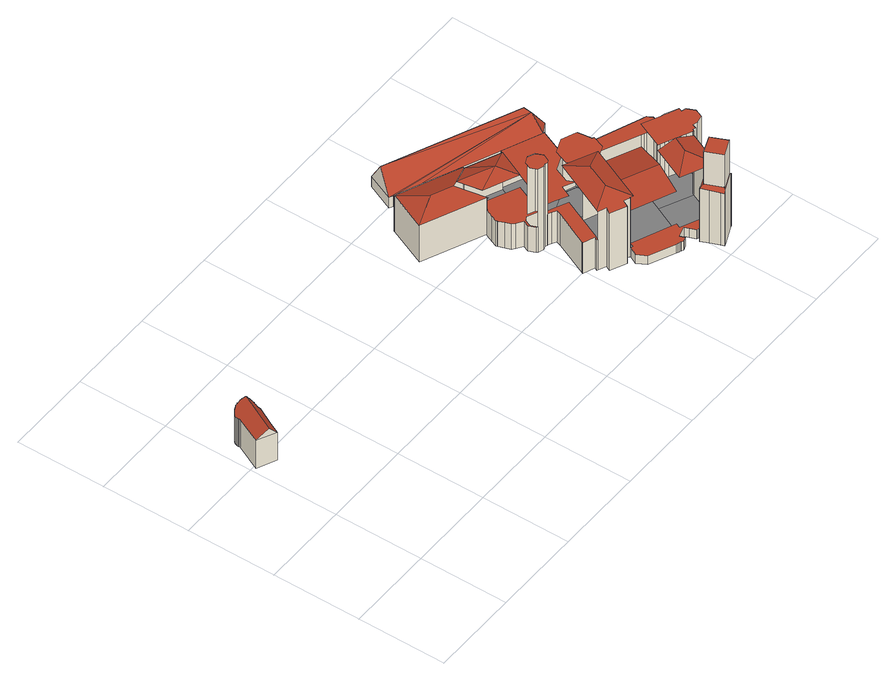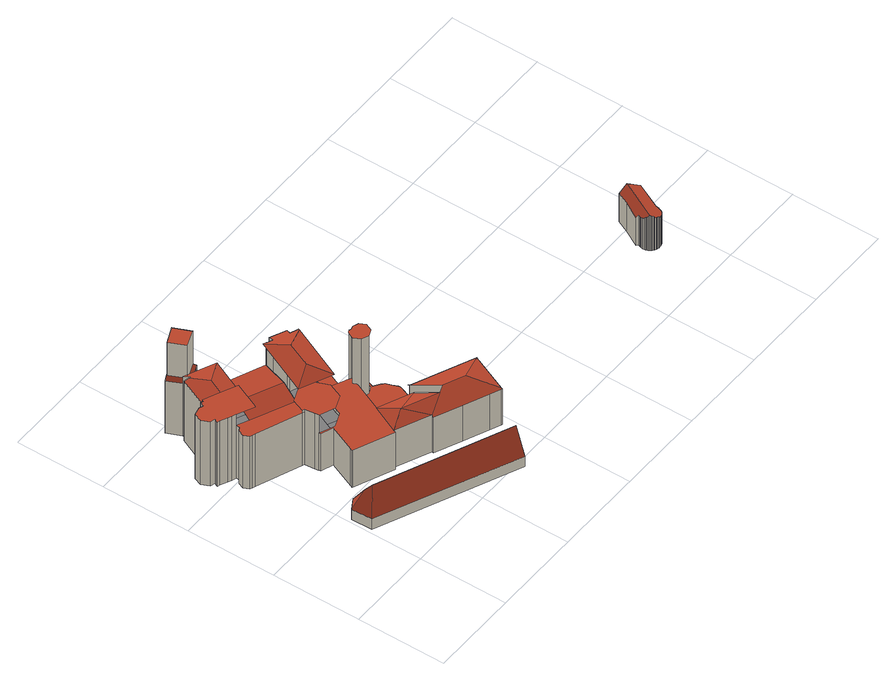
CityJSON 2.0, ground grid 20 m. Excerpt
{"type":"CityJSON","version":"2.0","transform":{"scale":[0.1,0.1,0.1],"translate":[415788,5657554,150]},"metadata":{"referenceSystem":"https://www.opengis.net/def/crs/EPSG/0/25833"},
"CityObjects":{
"building1":{"type":"Building","attributes":{"Dachtyp_tdc":"tdcFreeFormRoof","Gemeindeschluessel":14612000,"Dachneigung":31.44,"QualitaetDacherkennung":41,"Geometrietyp2DReferenz":"3000","measuredHeight":9.42,"function":"31001_9998","roofType":"5000"},"geometry":[{"type":"Solid","lod":"2","boundaries":[[[[0,1,2,3]],[[1,4,5,2]],[[4,6,7,5]],[[6,8,9,7]],[[8,10,11,9]],[[10,12,13,11]],[[12,14,15,13]],[[14,16,17,15]],[[16,18,19,17]],[[18,20,21,19]],[[20,22,23,21]],[[22,24,25,23]],[[24,26,27,25]],[[26,28,29,27]],[[28,30,31,29]],[[30,32,33,31]],[[32,34,35,33]],[[34,36,37,35]],[[36,38,39,37]],[[38,40,41,39]],[[40,42,43,41]],[[42,44,45,43]],[[44,46,47,45]],[[46,48,49,47]],[[48,50,51,49]],[[50,52,53,51]],[[52,54,55,53]],[[54,56,57,55]],[[56,58,59,57]],[[58,60,61,59]],[[60,62,63,61]],[[62,64,65,63]],[[64,66,67,65]],[[66,68,69,67]],[[68,70,71,69]],[[70,72,73,71]],[[72,74,75,73]],[[74,76,77,75]],[[76,78,79,77]],[[78,80,81,79]],[[80,82,81]],[[82,83,84,81]],[[83,85,86,84]],[[85,87,88,86]],[[87,89,90,88]],[[89,91,92,90]],[[91,93,94,92]],[[93,95,96,94]],[[95,97,98,96]],[[97,99,100,98]],[[99,101,102,100]],[[101,103,104,102]],[[103,105,106,104]],[[105,107,108,106]],[[107,109,110,108]],[[109,111,112,110]],[[111,113,114,112]],[[113,0,3,114]],[[78,76,74,72,70,68,66,64,62,60,58,56,54,52,50,48,46,44,42,40,38,36,34,32,30,28,26,24,22,20,18,16,14,12,10,8,6,4,115]],[[0,113,111,109,107,105,103,101,99,97,95,93,91,89,87,85,83,82,80,78,115,1]],[[4,1,115]],[[3,2,5,7,9,11,13,15,17,19,21,23,25,27,29,31,33,35,37,39,41,43,45,47,49,51,53,55,57,59,61,63,65,67,69,71,73,75,77,79,81,84,86,88,90,92,94,96,98,100,102,104,106,108,110,112,114]]]],"semantics":{"surfaces":[{"type":"WallSurface"},{"type":"RoofSurface"},{"type":"GroundSurface"}],"values":[[0,0,0,0,0,0,0,0,0,0,0,0,0,0,0,0,0,0,0,0,0,0,0,0,0,0,0,0,0,0,0,0,0,0,0,0,0,0,0,0,0,0,0,0,0,0,0,0,0,0,0,0,0,0,0,0,0,0,1,1,0,2]]}}]},
"building2":{"type":"Building","attributes":{"name":"Schloss Eckberg","Gemeindeschluessel":14612000,"QualitaetDacherkennung":100,"Geometrietyp2DReferenz":"3000","function":"31001_3031","roofType":"9999"},"children":["building2-1","building2-2","building2-3","building2-4","building2-5","building2-6","building2-7","building2-8","building2-9","building2-10","building2-11","building2-12","building2-13","building2-14","building2-15"]},
"building2-1":{"type":"BuildingPart","attributes":{"Dachtyp_tdc":"tdcLeanToRoof","Dachneigung":0,"QualitaetDacherkennung":100,"Geometrietyp2DReferenz":"3000","measuredHeight":17.29,"roofType":"2100"},"parents":["building2"],"geometry":[{"type":"MultiSurface","lod":"2","boundaries":[[[116,117,118,119,120,121]],[[117,122,123,118]],[[122,124,125,123]],[[124,126,127,125]],[[126,128,129,127]],[[128,130,131,129]],[[130,132,133,131]],[[132,134,135,133]],[[134,136,137,135]],[[136,138,139,137]],[[138,140,141,139]],[[140,142,143,141]],[[142,144,145,143]],[[144,146,147,145]],[[146,148,147]],[[149,150,151,152,146,144,142,140,138,136,134,132,130,128,126,124,122,117,116]],[[119,118,123,125,127,129,131,133,135,137,139,141,143,145,147,153,154,155,156]]],"semantics":{"surfaces":[{"type":"WallSurface"},{"type":"RoofSurface"},{"type":"GroundSurface"}],"values":[0,0,0,0,0,0,0,0,0,0,0,0,0,0,0,1,2]}}]},
"building2-2":{"type":"BuildingPart","attributes":{"Dachtyp_tdc":"tdcHipAndGableRoof","Dachneigung":17.75,"QualitaetDacherkennung":100,"Geometrietyp2DReferenz":"3000","measuredHeight":17.29,"roofType":"5000"},"parents":["building2"],"geometry":[{"type":"MultiSurface","lod":"2","boundaries":[[[148,157,158,147]],[[157,159,160,158]],[[159,161,162,160]],[[161,163,164,162]],[[163,165,166,164]],[[165,167,168,166]],[[169,167,165,163,161,170]],[[161,159,157,148,152,170]],[[152,171,169,170]],[[147,158,160,162,164,166,168,172,173,174,154,153]]],"semantics":{"surfaces":[{"type":"WallSurface"},{"type":"RoofSurface"},{"type":"GroundSurface"}],"values":[0,0,0,0,0,0,1,1,1,2]}}]},
"building2-3":{"type":"BuildingPart","attributes":{"Dachtyp_tdc":"tdcPyramidRoof","Dachneigung":52.44,"QualitaetDacherkennung":100,"Geometrietyp2DReferenz":"3000","measuredHeight":17.66,"roofType":"4000"},"parents":["building2"],"geometry":[{"type":"MultiSurface","lod":"2","boundaries":[[[175,176,177,178]],[[176,179,180,177]],[[179,181,182,180]],[[181,183,184,182]],[[183,185,186,187,188,184]],[[189,190,191,192]],[[190,193,194,191]],[[193,195,194]],[[195,196,197,194]],[[196,198,199,197]],[[198,200,201,199]],[[200,202,203,201]],[[202,175,178,203]],[[189,185,183,181,179,204]],[[196,195,193,190,189,204]],[[198,196,204]],[[179,176,175,202,200,198,204]],[[178,177,180,182,184,188,192,191,194,197,199,201,203]]],"semantics":{"surfaces":[{"type":"WallSurface"},{"type":"RoofSurface"},{"type":"GroundSurface"}],"values":[0,0,0,0,0,0,0,0,0,0,0,0,0,1,1,1,1,2]}}]},
"building2-4":{"type":"BuildingPart","attributes":{"Dachtyp_tdc":"tdcPolyFlatRoof","Dachneigung":0,"QualitaetDacherkennung":100,"Geometrietyp2DReferenz":"3000","measuredHeight":6.79,"roofType":"1000"},"parents":["building2"],"geometry":[{"type":"MultiSurface","lod":"2","boundaries":[[[205,206,207,208]],[[206,209,210,207]],[[209,211,212,210]],[[211,213,214,212]],[[213,215,216,214]],[[215,217,218,216]],[[217,219,220,218]],[[219,221,222,220]],[[221,223,224,222]],[[223,225,226,224]],[[225,227,228,229,226]],[[230,231,232,233,234]],[[231,235,236,232]],[[237,238,235,231,230,239,240,227,225,223,221,219,217,215,213,211,209,206,205]],[[208,207,210,212,214,216,218,220,222,224,226,229,241,242,233,232,236,243,244]]],"semantics":{"surfaces":[{"type":"WallSurface"},{"type":"RoofSurface"},{"type":"GroundSurface"}],"values":[0,0,0,0,0,0,0,0,0,0,0,0,0,1,2]}}]},
"building2-5":{"type":"BuildingPart","attributes":{"Dachtyp_tdc":"tdcLeanToRoof","Dachneigung":0,"QualitaetDacherkennung":100,"Geometrietyp2DReferenz":"3000","measuredHeight":8.89,"roofType":"2100"},"parents":["building2"],"geometry":[{"type":"Solid","lod":"2","boundaries":[[[[245,246,247,248]],[[246,249,250,247]],[[249,251,252,250]],[[251,245,248,252]],[[251,249,246,245]],[[248,247,250,252]]]],"semantics":{"surfaces":[{"type":"WallSurface"},{"type":"RoofSurface"},{"type":"GroundSurface"}],"values":[[0,0,0,0,1,2]]}}]},
"building2-6":{"type":"BuildingPart","attributes":{"Dachtyp_tdc":"tdcGableRoof","Dachneigung":11.2,"QualitaetDacherkennung":100,"Geometrietyp2DReferenz":"3000","measuredHeight":12.48,"roofType":"3100"},"parents":["building2"],"geometry":[{"type":"MultiSurface","lod":"2","boundaries":[[[253,254,255,256,257,258,259,260,261,262]],[[263,264,260,259,265]],[[264,266,261,260]],[[266,267,262,261]],[[264,263,268,269]],[[269,270,271,272,273,267,266,264]]],"semantics":{"surfaces":[{"type":"GroundSurface"},{"type":"WallSurface"},{"type":"RoofSurface"}],"values":[0,1,1,1,2,2]}}]},
"building2-7":{"type":"BuildingPart","attributes":{"Dachtyp_tdc":"tdcPolyFlatRoof","Dachneigung":0,"QualitaetDacherkennung":100,"Geometrietyp2DReferenz":"3000","measuredHeight":2.4,"roofType":"1000"},"parents":["building2"],"geometry":[{"type":"MultiSurface","lod":"2","boundaries":[[[274,275,276,277]],[[275,278,279,276]],[[278,280,281,279]],[[280,282,283,281]],[[282,284,285,283]],[[284,286,287,285]],[[286,288,289,287]],[[288,290,291,289]],[[290,292,293,291]],[[292,294,295,293]],[[294,296,297,295]],[[296,298,299,297]],[[298,300,301,299]],[[300,302,303,301]],[[302,304,305,303]],[[304,306,307,305]],[[306,308,309,307]],[[308,310,311,309]],[[310,312,313,311]],[[312,314,315,316,313]],[[186,274,277,187]],[[186,317,318,319,265,320,314,312,310,308,306,304,302,300,298,296,294,292,290,288,286,284,282,280,278,275,274]],[[277,276,279,281,283,285,287,289,291,293,295,297,299,301,303,305,307,309,311,313,316,321,322,174,173,172,187]]],"semantics":{"surfaces":[{"type":"WallSurface"},{"type":"RoofSurface"},{"type":"GroundSurface"}],"values":[0,0,0,0,0,0,0,0,0,0,0,0,0,0,0,0,0,0,0,0,0,1,2]}}]},
"building2-8":{"type":"BuildingPart","attributes":{"Dachtyp_tdc":"tdcLeanToRoof","Dachneigung":0,"QualitaetDacherkennung":100,"Geometrietyp2DReferenz":"3000","measuredHeight":8.34,"roofType":"2100"},"parents":["building2"],"geometry":[{"type":"MultiSurface","lod":"2","boundaries":[[[323,324,325,326,327,328,329,330,331,332,333,334,335,336,337,338,339]],[[340,341,342,343,344,345,346,347,348,349,350,351,352,353,354,355,356]],[[339,338,341,340]],[[337,336,343,342]],[[336,335,344,343]],[[335,334,345,344]],[[334,333,346,345]],[[333,332,347,346]],[[332,331,348,347]],[[331,330,349,348]],[[330,329,350,349]],[[329,328,351,350]],[[328,327,352,351]]],"semantics":{"surfaces":[{"type":"RoofSurface"},{"type":"GroundSurface"},{"type":"WallSurface"}],"values":[0,1,2,2,2,2,2,2,2,2,2,2,2]}}]},
"building2-9":{"type":"BuildingPart","attributes":{"Dachtyp_tdc":"tdcLeanToRoof","Dachneigung":0,"QualitaetDacherkennung":100,"Geometrietyp2DReferenz":"3000","measuredHeight":14.23,"roofType":"2100"},"parents":["building2"],"geometry":[{"type":"MultiSurface","lod":"2","boundaries":[[[357,358,359,360]],[[358,361,362,359]],[[361,363,364,362]],[[363,365,366,364]],[[365,367,368,366]],[[367,369,370,368]],[[369,371,372,370]],[[371,121,120,372]],[[373,357,360,374]],[[373,375,121,371,369,367,365,363,361,358,357]],[[360,359,362,364,366,368,370,372,120,254,253,374]]],"semantics":{"surfaces":[{"type":"WallSurface"},{"type":"RoofSurface"},{"type":"GroundSurface"}],"values":[0,0,0,0,0,0,0,0,0,1,2]}}]},
"building2-10":{"type":"BuildingPart","attributes":{"Dachtyp_tdc":"tdcHipRoof","Dachneigung":18.61,"QualitaetDacherkennung":100,"Geometrietyp2DReferenz":"3000","measuredHeight":17.23,"roofType":"3200"},"parents":["building2"],"geometry":[{"type":"MultiSurface","lod":"2","boundaries":[[[376,377,378,315,314]],[[377,379,380,378]],[[379,381,382,380]],[[381,383,384,382]],[[383,385,386,384]],[[385,387,337,342,386]],[[388,389,390]],[[391,387,385,383,381,379,377,376,392,393]],[[389,391,393,390]],[[392,388,390,393]],[[394,259,395,315,378,380,382,384,386,342,341,396]]],"semantics":{"surfaces":[{"type":"WallSurface"},{"type":"RoofSurface"},{"type":"GroundSurface"}],"values":[0,0,0,0,0,0,1,1,1,1,2]}}]},
"building2-11":{"type":"BuildingPart","attributes":{"Dachtyp_tdc":"tdcHipAndGableRoof","Dachneigung":20.04,"QualitaetDacherkennung":100,"Geometrietyp2DReferenz":"3000","measuredHeight":11.2,"roofType":"5000"},"parents":["building2"],"geometry":[{"type":"MultiSurface","lod":"2","boundaries":[[[397,398,399,400,401]],[[402,398,403]],[[397,404,405]],[[397,403,398]],[[403,397,405]],[[403,404,402]],[[404,403,405]],[[400,399,234,406]]],"semantics":{"surfaces":[{"type":"WallSurface"},{"type":"RoofSurface"},{"type":"GroundSurface"}],"values":[0,1,0,1,1,1,1,2]}}]},
"building2-12":{"type":"BuildingPart","attributes":{"Dachtyp_tdc":"tdcHipRoof","Dachneigung":20.1,"QualitaetDacherkennung":100,"Geometrietyp2DReferenz":"3000","measuredHeight":11.43,"roofType":"3200"},"parents":["building2"],"geometry":[{"type":"MultiSurface","lod":"2","boundaries":[[[407,408,409,410]],[[408,411,412,409]],[[411,397,401,412]],[[413,414,415,228,227]],[[414,416,417,415]],[[416,418,417]],[[418,419,420,417]],[[419,421,422,420]],[[421,423,424,422]],[[423,407,410,424]],[[419,418,416,425]],[[416,414,413,426,427,425]],[[397,411,408,407,423,421,419,425,427,405]],[[410,409,412,401,428,429,228,415,417,420,422,424]]],"semantics":{"surfaces":[{"type":"WallSurface"},{"type":"RoofSurface"},{"type":"GroundSurface"}],"values":[0,0,0,0,0,0,0,0,0,0,1,1,1,2]}}]},
"building2-13":{"type":"BuildingPart","attributes":{"Dachtyp_tdc":"tdcPolyFlatRoof","Dachneigung":0,"QualitaetDacherkennung":100,"Geometrietyp2DReferenz":"3000","measuredHeight":22.36,"roofType":"1000"},"parents":["building2"],"geometry":[{"type":"MultiSurface","lod":"2","boundaries":[[[430,431,432,433,352,327]],[[431,434,435,432]],[[434,436,205,208,437,435]],[[438,439,440,441]],[[439,442,443,440]],[[444,442,439,438,445,446,436,434,431,430]],[[433,432,435,437,447,448,441,440,443,449]]],"semantics":{"surfaces":[{"type":"WallSurface"},{"type":"RoofSurface"},{"type":"GroundSurface"}],"values":[0,0,0,0,0,1,2]}}]},
"building2-14":{"type":"BuildingPart","attributes":{"Dachtyp_tdc":"tdcPolyFlatRoof","Dachneigung":0,"QualitaetDacherkennung":100,"Geometrietyp2DReferenz":"3000","measuredHeight":9.95,"roofType":"1000"},"parents":["building2"],"geometry":[{"type":"MultiSurface","lod":"2","boundaries":[[[450,451,325]],[[452,453,454,455,456,457,458,459,460,461,462,463,464,465,466,467,398,402,468,450,469]],[[470,451,471,399,472,473,474,475,476,477,478,479,480,481,482,483,484,485,486,487]],[[450,468,471,451]],[[398,467,472,399]],[[467,466,473,472]],[[466,465,474,473]],[[465,464,475,474]],[[464,463,476,475]],[[463,462,477,476]],[[462,461,478,477]]],"semantics":{"surfaces":[{"type":"WallSurface"},{"type":"RoofSurface"},{"type":"GroundSurface"}],"values":[0,1,2,0,0,0,0,0,0,0,0]}}]},
"building2-15":{"type":"BuildingPart","attributes":{"Dachtyp_tdc":"tdcPolyFlatRoof","Dachneigung":0,"QualitaetDacherkennung":100,"Geometrietyp2DReferenz":"3000","measuredHeight":14.89,"roofType":"1000"},"parents":["building2"],"geometry":[{"type":"MultiSurface","lod":"2","boundaries":[[[488,489,490,491,478,461]],[[489,492,493,490]],[[492,494,358,359,493]],[[495,496,497,498]],[[495,499,494,492,489,488,500,501,502,503,504,496]],[[497,505,506,507,508,509,491,490,493,359,510,253,262,498]]],"semantics":{"surfaces":[{"type":"WallSurface"},{"type":"RoofSurface"},{"type":"GroundSurface"}],"values":[0,0,0,0,1,2]}}]},
"building3":{"type":"Building","attributes":{"Dachtyp_tdc":"tdcFreeFormRoof","Gemeindeschluessel":14612000,"Dachneigung":59.53,"QualitaetDacherkennung":12,"Geometrietyp2DReferenz":"3000","measuredHeight":8.3,"function":"31001_9998","roofType":"5000"},"geometry":[{"type":"Solid","lod":"2","boundaries":[[[[511,512,513]],[[514,515,516,517,518,519,520]],[[512,511,521]],[[522,521,511]],[[523,521,522]],[[521,523,524]],[[521,524,525]],[[526,521,525,527]],[[527,513,512,526]],[[513,527,515,514]],[[527,525,516,515]],[[525,524,517,516]],[[524,523,518,517]],[[523,522,519,518]],[[522,511,520,519]],[[511,513,514,520]],[[512,521,526]]]],"semantics":{"surfaces":[{"type":"WallSurface"},{"type":"GroundSurface"},{"type":"RoofSurface"}],"values":[[0,1,2,2,2,2,2,2,2,0,0,0,0,0,0,0,2]]}}]}
},
"vertices":[
[64,401,85],[52,375,84],[52,375,9],[64,401,9],[10,395,84],[10,395,9],[38,451,84],[38,451,9],[38,453,84],[38,453,9],[38,455,84],[38,455,9],[38,456,83],[38,456,9],[38,458,83],[38,458,9],[39,460,83],[39,460,9],[39,461,82],[39,461,9],[40,463,82],[40,463,9],[40,465,82],[40,465,9],[41,466,82],[41,466,9],[42,467,83],[42,467,9],[43,469,83],[43,469,9],[44,470,83],[44,470,9],[45,471,83],[45,471,9],[47,472,84],[47,472,9],[48,473,84],[48,473,9],[50,474,85],[50,474,9],[51,475,85],[51,475,9],[53,476,86],[53,476,9],[54,476,87],[54,476,9],[56,477,87],[56,477,9],[57,477,88],[57,477,9],[59,478,89],[59,478,9],[61,478,90],[61,478,9],[63,478,91],[63,478,9],[64,478,92],[64,478,9],[66,477,93],[66,477,9],[68,477,94],[68,477,9],[70,476,95],[70,476,9],[71,476,96],[71,476,9],[73,475,97],[73,475,9],[74,474,98],[74,474,9],[75,473,99],[75,473,9],[77,472,100],[77,472,9],[78,471,101],[78,471,9],[79,470,102],[79,470,9],[80,468,103],[80,468,9],[81,466,101],[81,466,9],[81,466,100],[82,465,99],[82,465,9],[83,463,97],[83,463,9],[83,461,96],[83,461,9],[84,460,95],[84,460,9],[84,458,94],[84,458,9],[84,457,92],[84,457,9],[85,455,92],[85,455,9],[85,453,91],[85,453,9],[84,452,90],[84,452,9],[84,450,89],[84,450,9],[84,448,89],[84,448,9],[83,446,89],[83,446,9],[82,445,89],[82,445,9],[82,443,89],[82,443,9],[81,442,89],[81,442,9],[85,439,83],[85,439,9],[37,382,103],
[1058,208,213],[1067,205,213],[1067,205,40],[1058,208,40],[1058,208,41],[1058,208,183],[1075,201,213],[1075,201,40],[1091,194,213],[1091,194,40],[1096,192,213],[1096,192,40],[1095,189,213],[1095,189,40],[1093,184,213],[1093,184,40],[1103,181,213],[1103,181,40],[1111,163,213],[1111,163,40],[1104,145,213],[1104,145,40],[1086,141,213],[1086,141,40],[1076,145,213],[1076,145,40],[1072,135,213],[1072,135,40],[1066,138,213],[1066,138,40],[1064,134,213],[1064,134,40],[1064,134,201],[1020,226,213],[1019,224,213],[993,167,213],[1028,150,213],[1028,150,40],[993,167,40],[1019,224,40],[1020,226,40],
[1035,69,200],[1035,69,40],[1034,69,200],[1034,69,40],[1025,73,203],[1025,73,40],[1022,75,203],[1022,75,40],[1020,72,202],[1020,72,40],[1025,60,200],[1025,60,40],[958,91,200],[1012,117,213],[993,167,199],[1008,68,40],[958,91,40],[963,101,40],
[986,15,180],[978,35,181],[978,35,39],[986,15,39],[971,52,182],[971,52,39],[971,53,181],[971,53,39],[975,55,181],[975,55,39],[975,54,181],[975,54,64],[975,54,40],[975,54,39],[1020,72,181],[1025,60,181],[1025,60,39],[1020,72,39],[1039,28,180],[1039,28,39],[1039,28,181],[1034,26,187],[1034,26,39],[993,8,186],[993,8,39],[990,7,181],[990,7,39],[989,6,180],[989,6,39],[1005,38,216],
[766,283,109],[763,284,109],[763,284,41],[766,283,41],[757,300,109],[757,300,41],[762,313,109],[762,313,41],[749,322,109],[749,322,41],[742,328,109],[742,328,41],[738,340,109],[738,340,41],[733,353,109],[733,353,41],[733,355,109],[733,355,41],[732,357,109],[732,357,41],[737,370,109],[737,370,41],[744,387,109],[744,387,44],[744,387,41],[831,372,109],[801,304,109],[801,304,41],[831,372,41],[831,372,42],[775,316,109],[775,316,41],[760,297,109],[766,312,109],[756,406,109],[746,385,109],[746,385,41],[756,406,41],[766,312,41],[760,297,41],
[979,49,278],[1016,64,278],[1016,64,189],[979,49,189],[1032,27,278],[1032,27,189],[995,11,278],[995,11,189],
[942,261,41],[1020,226,41],[1019,224,41],[993,167,41],[991,162,41],[963,101,41],[870,141,41],[898,204,41],[927,266,41],[939,260,41],[870,141,152],[898,204,165],[870,141,64],[927,266,152],[939,260,152],[963,101,152],[991,162,165],[993,167,164],[1019,224,152],[1020,226,151],[942,261,151],
[975,55,64],[977,55,64],[977,55,40],[975,55,40],[976,59,64],[976,59,40],[973,60,64],[973,60,40],[972,60,64],[972,60,40],[967,74,64],[967,74,40],[963,84,64],[963,84,40],[940,77,64],[940,77,40],[944,66,64],[944,66,40],[938,64,64],[938,64,40],[934,63,64],[934,63,40],[929,65,64],[929,65,40],[928,66,64],[928,66,40],[925,67,64],[925,67,40],[922,68,64],[922,68,40],[919,69,64],[919,69,40],[862,95,64],[862,95,40],[851,116,64],[851,116,40],[860,133,64],[860,133,40],[859,134,64],[859,134,40],[859,135,64],[859,135,41],[859,135,40],[1008,68,64],[958,91,64],[963,101,64],[866,132,64],[866,132,40],[870,141,40],
[841,265,124],[813,279,124],[799,285,124],[797,282,124],[791,279,124],[792,279,124],[800,275,124],[809,270,124],[805,259,124],[771,183,124],[770,181,124],[770,180,124],[795,170,124],[792,163,124],[794,162,124],[795,165,124],[798,170,124],[798,170,41],[795,165,41],[794,162,41],[792,163,41],[795,170,41],[770,180,41],[770,181,41],[771,183,41],[805,259,41],[809,270,41],[800,275,41],[792,279,41],[791,279,41],[797,282,41],[799,285,41],[813,279,41],[841,265,41],
[948,294,183],[957,290,183],[957,290,41],[948,294,41],[1055,251,183],[1055,251,41],[1061,249,183],[1061,249,41],[1066,247,183],[1066,247,41],[1072,235,183],[1072,235,41],[1067,221,183],[1067,221,41],[1059,217,183],[1059,217,41],[935,265,183],[935,265,41],[1020,226,183],
[859,135,200],[859,134,199],[859,134,41],[846,140,199],[846,140,41],[841,128,195],[841,128,41],[806,144,195],[806,144,41],[811,155,199],[811,155,41],[794,162,199],[923,256,200],[852,289,200],[871,237,213],[795,165,200],[866,132,200],[847,184,213],[923,256,41],[866,132,41],[852,289,41],
[784,469,142],[860,435,142],[860,435,42],[784,469,42],[784,469,44],[831,372,142],[814,418,154],[756,406,142],[736,453,154],[756,406,42],
[674,523,140],[727,500,140],[727,500,44],[674,523,44],[786,474,140],[786,474,44],[744,387,142],[744,388,142],[744,388,44],[610,447,142],[610,447,44],[610,447,141],[647,532,141],[647,532,44],[648,535,140],[648,535,44],[650,534,140],[650,534,44],[674,468,158],[746,385,142],[720,448,158],[756,406,44],[746,385,44],
[791,279,264],[786,281,264],[786,281,40],[791,279,40],[779,278,264],[779,278,40],[766,283,264],[766,283,40],[782,319,264],[797,312,264],[797,312,40],[782,319,40],[804,297,264],[804,297,40],[797,282,264],[766,312,264],[760,297,264],[760,297,40],[766,312,40],[797,282,40],
[799,285,142],[799,285,42],[841,265,142],[852,289,142],[878,277,142],[871,294,142],[884,325,142],[915,338,142],[920,336,142],[946,325,142],[947,324,142],[949,323,142],[949,328,142],[922,338,142],[947,396,142],[950,402,142],[949,402,142],[862,440,142],[793,288,142],[813,279,142],[813,279,42],[793,288,42],[862,440,42],[949,402,42],[950,402,42],[947,396,42],[922,338,42],[949,328,42],[949,323,42],[947,324,42],[946,325,42],[920,336,42],[915,338,42],[884,325,42],[871,294,42],[878,277,42],[852,289,42],[841,265,42],
[949,323,190],[950,315,190],[950,315,41],[949,323,41],[953,292,190],[953,292,41],[957,290,190],[915,250,190],[884,263,190],[884,263,41],[915,250,41],[946,263,190],[947,324,190],[946,325,190],[915,338,190],[884,325,190],[871,294,190],[871,294,41],[884,325,41],[915,338,41],[946,325,41],[947,324,41],[946,263,41],
[690,577,75],[703,607,130],[716,637,75],[716,637,47],[1022,501,47],[1024,454,47],[1000,440,47],[751,550,47],[698,573,47],[690,577,47],[999,468,116],[698,573,75],[751,550,75],[1000,440,75],[1024,454,75],[991,480,129],[1022,501,75]
]}
